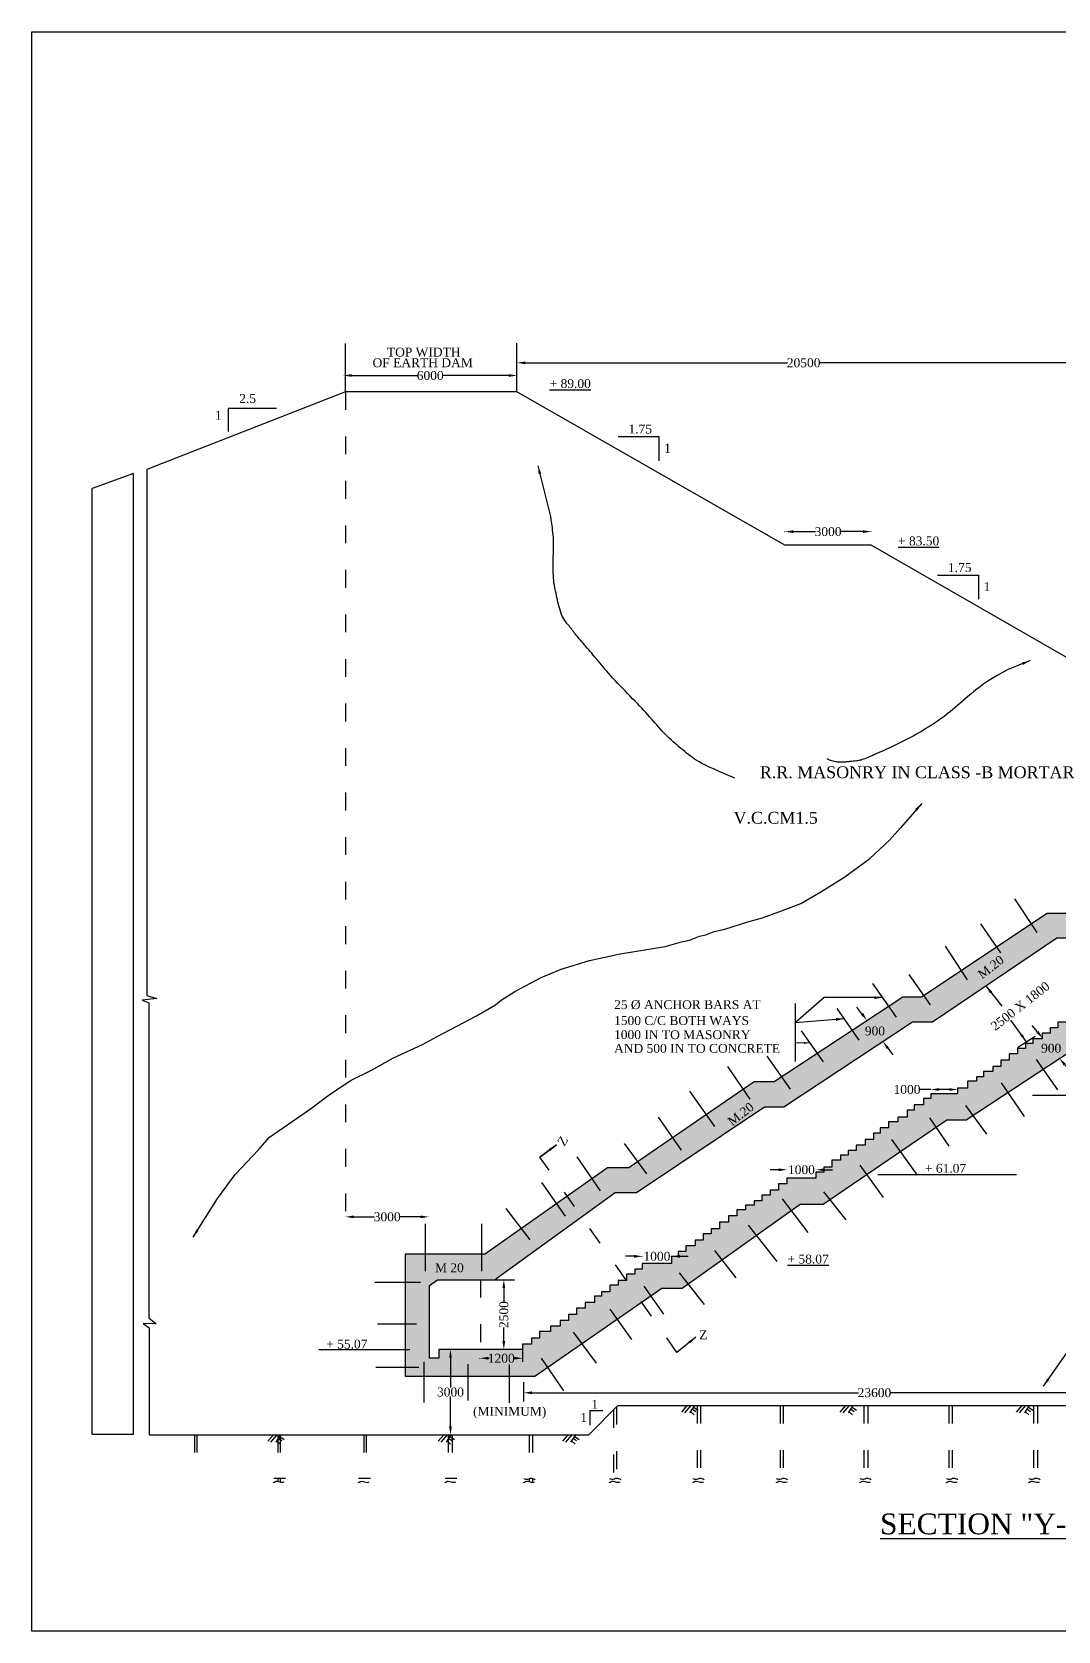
# Model space of a CAD drawing. Header units: millimetres. Extents: x 1354 to 96852, y -56 to 53805.
# Drawn here: x 1354 to 35895, y -56 to 53805 of the extents above; entities that cross this region are included whole.
import ezdxf

# ---------------------------------------------------------------- set-up
doc = ezdxf.new("R2010")
doc.units = ezdxf.units.MM
doc.header["$MEASUREMENT"] = 0
doc.linetypes.add('ACAD_ISO03W100', pattern=[30, 12, -18])
for name, color, linetype in [('DIM', 5, 'Continuous'), ('DO LINE', 3, 'Continuous'), ('DWG.LINE', 10, 'Continuous'), ('HATCH', 2, 'Continuous'), ('TEXT', 7, 'Continuous')]:
    doc.layers.add(name, color=color, linetype=linetype)
doc.layers.add('TITLE', color=7, linetype='Continuous', lineweight=30)
doc.styles.get("Standard").update_dxf_attribs({"font": 'times.ttf', "height": 300})
doc.dimstyles.get("Standard").update_dxf_attribs({"dimtxt": 300, "dimasz": 280, "dimexe": 0.18, "dimexo": 0.0625, "dimgap": 0.09, "dimtad": 0, "dimtih": 1, "dimtoh": 1, "dimdec": 0, "dimzin": 0, "dimdsep": 46, "dimtxsty": 'Standard', "dimcen": 300, "dimclrd": 5, "dimclre": 5, "dimclrt": 4, "dimadec": 0, "dimazin": 0, "dimtfac": 1, "dimtdec": 0, "dimtofl": 0, "dimtmove": 0, "dimatfit": 3, "dimfxl": 0, "dimtolj": 1, "dimtzin": 0, "dimarcsym": 0})

# ---------------------------------------------------------------- blocks, each defined once
blk = doc.blocks.new('*D2')
at = {"layer": 'Defpoints', "color": 0, "ltscale": 0.2}
for p in [(11838, 42213), (17682, 42240), (17682, 42234)]:
    blk.add_point(p, dxfattribs=at)
at = {"layer": 'DIM', "color": 5, "lineweight": -2, "ltscale": 0.2}
for p, q in [((11838, 42229), (11838, 42235)), ((12118, 42234), (14334, 42234)), ((17402, 42234), (15185, 42234)), ((17682, 42239), (17682, 42234))]:
    blk.add_line(p, q, dxfattribs=at)
at = {"layer": 'DIM', "color": 5, "ltscale": 0.2}
for points in [[(12118, 42281), (12118, 42188), (11838, 42234)], [(17402, 42281), (17402, 42188), (17682, 42234)]]:
    blk.add_solid(points, dxfattribs=at)
at = {"layer": 'DIM', "color": 4, "ltscale": 0.2, "insert": (14760, 42234), "char_height": 300, "attachment_point": 5}
blk.add_mtext('\\A1;6000', dxfattribs=at)
blk = doc.blocks.new('*D3')
at = {"layer": 'Defpoints', "color": 0, "ltscale": 0.2}
for p in [(17682, 42704), (36982, 42704), (36982, 42661)]:
    blk.add_point(p, dxfattribs=at)
at = {"layer": 'DIM', "color": 5, "lineweight": -2, "ltscale": 0.2}
for p, q in [((17682, 42666), (17682, 42661)), ((17962, 42661), (26791, 42661)), ((36702, 42661), (27873, 42661)), ((36982, 42666), (36982, 42661))]:
    blk.add_line(p, q, dxfattribs=at)
at = {"layer": 'DIM', "color": 5, "ltscale": 0.2}
for points in [[(17962, 42707), (17962, 42614), (17682, 42661)], [(36702, 42707), (36702, 42614), (36982, 42661)]]:
    blk.add_solid(points, dxfattribs=at)
at = {"layer": 'DIM', "color": 4, "ltscale": 0.2, "insert": (27332, 42661), "char_height": 300, "attachment_point": 5}
blk.add_mtext('\\A1;20500', dxfattribs=at)
blk = doc.blocks.new('*D4')
at = {"layer": 'Defpoints', "color": 0, "ltscale": 0.2}
for p in [(29605, 36974), (26703, 36516), (29605, 36516)]:
    blk.add_point(p, dxfattribs=at)
at = {"layer": 'DIM', "color": 5, "lineweight": -2, "ltscale": 0.2}
for p, q in [((26703, 36969), (26703, 36974)), ((26983, 36974), (27728, 36974)), ((29325, 36974), (28580, 36974)), ((29605, 36969), (29605, 36974))]:
    blk.add_line(p, q, dxfattribs=at)
at = {"layer": 'DIM', "color": 5, "ltscale": 0.2}
for points in [[(26983, 37021), (26983, 36927), (26703, 36974)], [(29325, 37021), (29325, 36927), (29605, 36974)]]:
    blk.add_solid(points, dxfattribs=at)
at = {"layer": 'DIM', "color": 4, "ltscale": 0.2, "insert": (28154, 36974), "char_height": 300, "attachment_point": 5}
blk.add_mtext('\\A1;3000', dxfattribs=at)
blk = doc.blocks.new('*D5')
at = {"layer": 'Defpoints', "color": 0, "ltscale": 0.2}
for p in [(15548, 9428), (15442, 6555), (15598, 6555)]:
    blk.add_point(p, dxfattribs=at)
at = {"layer": 'DIM', "color": 5, "lineweight": -2, "ltscale": 0.2}
for p, q in [((15447, 9428), (15442, 9428)), ((15442, 9148), (15442, 8144)), ((15442, 6835), (15442, 7839)), ((15447, 6555), (15442, 6555))]:
    blk.add_line(p, q, dxfattribs=at)
at = {"layer": 'DIM', "color": 5, "ltscale": 0.2}
for points in [[(15395, 9148), (15489, 9148), (15442, 9428)], [(15395, 6835), (15489, 6835), (15442, 6555)]]:
    blk.add_solid(points, dxfattribs=at)
at = {"layer": 'DIM', "color": 4, "ltscale": 0.2, "insert": (15442, 7992), "char_height": 300, "attachment_point": 5}
blk.add_mtext('\\A1;3000', dxfattribs=at)
blk = doc.blocks.new('*D6')
at = {"layer": 'Defpoints', "color": 0, "ltscale": 0.2}
for p in [(11908, 14022), (14717, 14040), (11908, 13894)]:
    blk.add_point(p, dxfattribs=at)
at = {"layer": 'DIM', "color": 5, "lineweight": -2, "ltscale": 0.2}
for p, q in [((11908, 13899), (11908, 13894)), ((12188, 13894), (12886, 13894)), ((14437, 13894), (13738, 13894)), ((14717, 13899), (14717, 13894))]:
    blk.add_line(p, q, dxfattribs=at)
at = {"layer": 'DIM', "color": 5, "ltscale": 0.2}
for points in [[(12188, 13941), (12188, 13847), (11908, 13894)], [(14437, 13941), (14437, 13847), (14717, 13894)]]:
    blk.add_solid(points, dxfattribs=at)
at = {"layer": 'DIM', "color": 4, "ltscale": 0.2, "insert": (13312, 13894), "char_height": 300, "attachment_point": 5}
blk.add_mtext('\\A1;3000', dxfattribs=at)
blk = doc.blocks.new('*D7')
at = {"layer": 'Defpoints', "color": 0, "ltscale": 0.2}
for p in [(17238, 11776), (17256, 11776), (17256, 9428)]:
    blk.add_point(p, dxfattribs=at)
at = {"layer": 'DIM', "color": 5, "lineweight": -2, "ltscale": 0.2}
for p, q in [((17243, 11776), (17238, 11776)), ((17238, 11496), (17238, 11032)), ((17238, 9708), (17238, 10171)), ((17243, 9428), (17238, 9428))]:
    blk.add_line(p, q, dxfattribs=at)
at = {"layer": 'DIM', "color": 5, "ltscale": 0.2}
for points in [[(17191, 11496), (17285, 11496), (17238, 11776)], [(17191, 9708), (17285, 9708), (17238, 9428)]]:
    blk.add_solid(points, dxfattribs=at)
at = {"layer": 'DIM', "color": 4, "ltscale": 0.2, "insert": (17238, 10602), "char_height": 300, "attachment_point": 5, "rotation": 90}
blk.add_mtext('\\A1;2500', dxfattribs=at)
blk = doc.blocks.new('*D8')
at = {"layer": 'Defpoints', "color": 0, "ltscale": 0.2}
for p in [(16433, 9115), (17872, 9131), (17872, 9131)]:
    blk.add_point(p, dxfattribs=at)
at = {"layer": 'DIM', "color": 5, "lineweight": -2, "ltscale": 0.2}
for p, q in [((16433, 9126), (16433, 9131)), ((16713, 9131), (16743, 9131)), ((17592, 9131), (17562, 9131)), ((17872, 9131), (17872, 9131))]:
    blk.add_line(p, q, dxfattribs=at)
at = {"layer": 'DIM', "color": 5, "ltscale": 0.2}
for points in [[(16713, 9178), (16713, 9085), (16433, 9131)], [(17592, 9178), (17592, 9085), (17872, 9131)]]:
    blk.add_solid(points, dxfattribs=at)
at = {"layer": 'DIM', "color": 4, "ltscale": 0.2, "insert": (17152, 9131), "char_height": 300, "attachment_point": 5}
blk.add_mtext('\\A1;1200', dxfattribs=at)
blk = doc.blocks.new('*D9')
at = {"layer": 'Defpoints', "color": 0, "ltscale": 0.2}
for p in [(17905, 8001), (41526, 8001), (41526, 7969)]:
    blk.add_point(p, dxfattribs=at)
at = {"layer": 'DIM', "color": 5, "lineweight": -2, "ltscale": 0.2}
for p, q in [((17905, 7974), (17905, 7969)), ((18185, 7969), (29174, 7969)), ((41246, 7969), (30257, 7969)), ((41526, 7974), (41526, 7969))]:
    blk.add_line(p, q, dxfattribs=at)
at = {"layer": 'DIM', "color": 5, "ltscale": 0.2}
for points in [[(18185, 8016), (18185, 7923), (17905, 7969)], [(41246, 8016), (41246, 7923), (41526, 7969)]]:
    blk.add_solid(points, dxfattribs=at)
at = {"layer": 'DIM', "color": 4, "ltscale": 0.2, "insert": (29715, 7969), "char_height": 300, "attachment_point": 5}
blk.add_mtext('\\A1;23600', dxfattribs=at)
blk = doc.blocks.new('*D10')
at = {"layer": 'Defpoints', "color": 0, "ltscale": 0.2}
for p in [(21899, 12565), (21899, 12324), (22886, 12324)]:
    blk.add_point(p, dxfattribs=at)
at = {"layer": 'DIM', "color": 5, "lineweight": -2, "ltscale": 0.2}
for p, q in [((21619, 12565), (21339, 12565)), ((21899, 12560), (21899, 12565)), ((22886, 12560), (22886, 12565)), ((23166, 12565), (23446, 12565))]:
    blk.add_line(p, q, dxfattribs=at)
at = {"layer": 'DIM', "color": 5, "ltscale": 0.2}
for points in [[(21619, 12611), (21619, 12518), (21899, 12565)], [(23166, 12611), (23166, 12518), (22886, 12565)]]:
    blk.add_solid(points, dxfattribs=at)
at = {"layer": 'DIM', "color": 4, "ltscale": 0.2, "insert": (22393, 12565), "char_height": 300, "attachment_point": 5}
blk.add_mtext('\\A1;1000', dxfattribs=at)
blk = doc.blocks.new('*D16')
at = {"layer": 'Defpoints', "color": 0, "ltscale": 0.2}
for p in [(31610, 18032), (32514, 18184), (32514, 18032)]:
    blk.add_point(p, dxfattribs=at)
at = {"layer": 'DIM', "color": 5, "lineweight": -2, "ltscale": 0.2}
for p, q in [((31610, 18184), (31222, 18184)), ((31610, 18179), (31610, 18184)), ((32234, 18184), (31890, 18184)), ((32514, 18179), (32514, 18184))]:
    blk.add_line(p, q, dxfattribs=at)
at = {"layer": 'DIM', "color": 5, "ltscale": 0.2}
for points in [[(31890, 18230), (31890, 18137), (31610, 18184)], [(32234, 18230), (32234, 18137), (32514, 18184)]]:
    blk.add_solid(points, dxfattribs=at)
at = {"layer": 'DIM', "color": 4, "ltscale": 0.2, "insert": (30812, 18184), "char_height": 300, "attachment_point": 5}
blk.add_mtext('\\A1;1000', dxfattribs=at)
blk = doc.blocks.new('*D17')
at = {"layer": 'Defpoints', "color": 0, "ltscale": 0.2}
for p in [(35364, 19891), (35383, 19907), (35925, 19219)]:
    blk.add_point(p, dxfattribs=at)
at = {"layer": 'DIM', "color": 5, "lineweight": -2, "ltscale": 0.2}
for p, q in [((35204, 20122), (35024, 20337)), ((35379, 19904), (35383, 19907)), ((35940, 19232), (35944, 19235)), ((36124, 19020), (36303, 18805))]:
    blk.add_line(p, q, dxfattribs=at)
at = {"layer": 'DIM', "color": 5, "ltscale": 0.2}
for points in [[(35239, 20152), (35168, 20092), (35383, 19907)], [(36160, 19050), (36088, 18990), (35944, 19235)]]:
    blk.add_solid(points, dxfattribs=at)
at = {"layer": 'DIM', "color": 4, "ltscale": 0.2, "insert": (35664, 19571), "char_height": 300, "attachment_point": 5}
blk.add_mtext('\\A1;900', dxfattribs=at)
blk = doc.blocks.new('*D18')
at = {"layer": 'Defpoints', "color": 0, "ltscale": 0.2}
for p in [(29464, 20509), (29475, 20517), (30009, 19807)]:
    blk.add_point(p, dxfattribs=at)
at = {"layer": 'DIM', "color": 5, "lineweight": -2, "ltscale": 0.2}
for p, q in [((29296, 20733), (29127, 20957)), ((29468, 20512), (29464, 20509)), ((30003, 19803), (29999, 19800)), ((30167, 19576), (30336, 19352))]:
    blk.add_line(p, q, dxfattribs=at)
at = {"layer": 'DIM', "color": 5, "ltscale": 0.2}
for points in [[(29333, 20761), (29259, 20705), (29464, 20509)], [(30205, 19604), (30130, 19548), (29999, 19800)]]:
    blk.add_solid(points, dxfattribs=at)
at = {"layer": 'DIM', "color": 4, "ltscale": 0.2, "insert": (29732, 20154), "char_height": 300, "attachment_point": 5}
blk.add_mtext('\\A1;900', dxfattribs=at)
blk = doc.blocks.new('*D19')
at = {"layer": 'Defpoints', "color": 0, "ltscale": 0.2}
for p in [(26770, 15202), (27747, 15480), (27747, 15202)]:
    blk.add_point(p, dxfattribs=at)
at = {"layer": 'DIM', "color": 5, "lineweight": -2, "ltscale": 0.2}
for p, q in [((26490, 15480), (26210, 15480)), ((26770, 15475), (26770, 15480)), ((27747, 15475), (27747, 15480)), ((28027, 15480), (28307, 15480))]:
    blk.add_line(p, q, dxfattribs=at)
at = {"layer": 'DIM', "color": 5, "ltscale": 0.2}
for points in [[(26490, 15527), (26490, 15433), (26770, 15480)], [(28027, 15527), (28027, 15433), (27747, 15480)]]:
    blk.add_solid(points, dxfattribs=at)
at = {"layer": 'DIM', "color": 4, "ltscale": 0.2, "insert": (27258, 15480), "char_height": 300, "attachment_point": 5}
blk.add_mtext('\\A1;1000', dxfattribs=at)

msp = doc.modelspace()

# ---------------------------------------------------------------- hatches: boundary and pattern name
at = {"layer": 'HATCH', "ltscale": 0.2}
h = msp.add_hatch(dxfattribs=at)
h.set_pattern_fill('AR-SAND', color=256, scale=200, style=0)
h.paths.add_polyline_path([(30994.8, 20460), (31672.8, 20460), (35858.8, 23287.8), (36353, 23287.8), (41309, 26704.6), (41309, 31425.7, -0.210167), (40913.8, 32324.5), (40501.7, 32324.5), (40501.7, 27222.8), (36162.1, 24126.7), (35527.9, 24126.7), (31302.6, 21309.2), (30676.1, 21309.2), (26343.3, 18452.9), (25660.7, 18452.9), (21449.4, 15552.2), (20723.6, 15552.2), (19368.1, 14599), (19861.6, 13895.5), (20989.9, 14710.7), (21700.1, 14710.7), (26014, 17596), (26669.6, 17596)])
h.paths.add_polyline_path([(32157.3, 17159.5), (32800.8, 17159.5), (37186.2, 20050), (37937.9, 20050), (41875.8, 22900.1), (43953.7, 22900.1), (43953.7, 23762.2), (43953.7, 32324.5), (43353, 32324.5, -0.1832809), (43046.2, 31515.7), (43046.2, 23774.1), (41309, 23774.1), (41309, 23582.8), (41072, 23582.8), (41072, 23410.4), (40808, 23410.4), (40808, 23158.6), (40534.1, 23158.6), (40534.1, 23016.7), (40202.4, 23016.7), (40202.4, 22826.4), (39964.2, 22826.4), (39964.2, 22611.8), (39662, 22611.8), (39662, 22429.5), (39387.7, 22429.5), (39387.7, 22214.5), (39103.9, 22214.5), (39103.9, 22026.2), (38802.2, 22026.2), (38802.2, 21817.1), (38561.7, 21817.1), (38561.7, 21618.9), (38252.1, 21618.9), (38252.1, 21443.8), (37987.7, 21443.8), (37987.7, 21281.2), (37721.8, 21281.2), (37721.8, 21098.3), (37445.3, 21098.3), (37445.3, 20894.1), (36462.3, 20894.1), (36462.3, 20681.9), (36180.1, 20681.9), (36180.1, 20457.1), (35892.3, 20457.1), (35892.3, 20264.8), (35634.3, 20264.8), (35634.3, 20083.3), (35363.7, 20083.3), (35363.7, 19891), (35042.2, 19891), (35042.2, 19730.4), (34803.2, 19730.4), (34803.2, 19561.2), (34529.3, 19561.2), (34529.3, 19380.8), (34253.4, 19380.8), (34253.4, 19172.7), (33967, 19172.7), (33967, 18957.3), (33699, 18957.3), (33699, 18792.8), (33391.4, 18792.8), (33391.4, 18614.4), (33151, 18614.4), (33151, 18462.7), (32851.3, 18462.7), (32851.3, 18226.8), (32513.9, 18226.8), (32513.9, 18032.5), (31609.7, 18032.5), (31609.7, 17878.9), (31371.6, 17878.9), (31371.6, 17668.7), (31057.7, 17668.7), (31057.7, 17485.7), (30817.5, 17485.7), (30817.5, 17255.7), (30505.9, 17255.7), (30505.9, 17096.2), (30189.8, 17096.2), (30189.8, 16892.1), (29904, 16892.1), (29904, 16716.4), (29683.1, 16716.4), (29683.1, 16498.3), (29401.3, 16498.3), (29401.3, 16306), (29105, 16306), (29105, 16134.7), (28833.1, 16134.7), (28833.1, 15970.1), (28571.2, 15970.1), (28571.2, 15801.6), (28285.4, 15801.6), (28285.4, 15572.7), (28014.8, 15572.7), (28014.8, 15400.3), (27746.9, 15400.3), (27746.9, 15202), (26769.6, 15202), (26769.6, 15002.8), (26483.8, 15002.8), (26483.8, 14792.7), (26209.9, 14792.7), (26209.9, 14624.2), (25926.1, 14624.2), (25926.1, 14439), (25663.6, 14439), (25663.6, 14290.3), (25369.9, 14290.3), (25369.9, 14135.7), (25085.3, 14135.7), (25085.3, 13930.1), (24805.4, 13930.1), (24805.4, 13720), (24499.8, 13720), (24499.8, 13495.4), (24219.6, 13495.4), (24219.6, 13324.9), (23943.7, 13324.9), (23943.7, 13107.7), (23675.2, 13107.7), (23675.2, 12913.5), (23365.6, 12913.5), (23365.6, 12723.2), (23102.8, 12723.2), (23102.8, 12554.1), (22886.4, 12554.1), (22886.4, 12324.1), (21899.5, 12324.1), (21899.5, 12137.2), (21643.3, 12137.2), (21643.3, 11964), (21365.4, 11964), (21365.4, 11751.2), (21878.5, 11019.7), (22555.4, 11488.8), (23240.6, 11488.8), (27215.5, 14316.9), (27994.6, 14316.9)])
h.paths.add_polyline_path([(60950.1, 32728.3), (63833.2, 32728.3), (63833.2, 32979.8), (59669.2, 32979.8), (57296.8, 31172.2), (56471.8, 31172.2), (56195.4, 30950.7), (56195.4, 29931.6), (56723.9, 30334.1), (57599, 30334.1)])
h.paths.add_polyline_path([(62396, 29473.1), (63833.2, 29473.1), (63833.2, 30414.6), (61834.3, 30414.6), (61834.3, 30244.3), (61555.9, 30244.3), (61555.9, 30022.6), (61245.1, 30022.6), (61245.1, 29829.6), (60979.3, 29829.6), (60979.3, 29609.5), (60711.7, 29609.5), (60711.7, 29424.6), (60417.8, 29424.6), (60417.8, 29251.3), (60123.9, 29251.3), (60123.9, 29015), (59870.2, 29015), (59870.2, 28823.1), (59604.2, 28823.1), (59604.2, 28649.4), (59316.4, 28649.4), (59316.4, 28455.8), (59031.4, 28455.8), (59031.4, 28249.7), (58743, 28249.7), (58743, 28090.3), (58469.4, 28090.3), (58469.4, 27850.3), (57533.4, 27850.3), (57533.4, 27630.9), (57251.3, 27630.9), (57251.3, 27394.6), (56932.1, 27394.6), (56932.1, 27188.9), (56658.1, 27188.9), (56658.1, 27001), (56375.9, 27001), (56375.9, 26835.9), (56195.4, 26835.9), (56195.4, 25699), (56337.1, 25699), (58065, 26893.6), (58749.9, 26893.6)])
h.paths.add_polyline_path([(13917.6, 12641.2), (13917.6, 8525.4), (18279.3, 8525.4), (21878.5, 11019.7), (21365, 11751.9), (21089.5, 11751.9), (21089.5, 11589.3), (20805.7, 11589.3), (20805.7, 11372.1), (20531.6, 11372.1), (20531.6, 11223.4), (20295.4, 11223.4), (20295.4, 11005.4), (19971.9, 11005.4), (19971.9, 10814.1), (19683.1, 10814.1), (19683.1, 10604), (19415.2, 10604), (19415.2, 10407.7), (19138.4, 10407.7), (19138.4, 10212), (18809, 10212), (18809, 10029.6), (18443.8, 10029.6), (18443.8, 9811.5), (18166, 9811.5), (18166, 9601.4), (17871.6, 9601.4), (17871.6, 9427.6), (15051.4, 9427.6), (15051.4, 9137), (14734, 9137), (14734, 11581.3), (15000.5, 11775.9), (16928, 11775.9), (19861.6, 13895.5), (19368.1, 14599), (16583.8, 12641.2)])
h.paths.add_polyline_path([(36771.3, 24568), (37552.4, 24568), (37552.4, 24112), (36771.3, 24112)], flags=25)
h.paths.add_polyline_path([(29341, 20382.5), (30122.2, 20382.5), (30122.2, 19926.5), (29341, 19926.5)], flags=24)
h.paths.add_polyline_path([(24916.4, 16828.8), (25783.1, 17506.7), (25500.8, 17867.5), (24634.2, 17189.6)], flags=25)
h.paths.add_polyline_path([(33335.7, 21781.1), (34202.3, 22459), (33920.1, 22819.8), (33053.4, 22141.9)], flags=24)
h.paths.add_polyline_path([(35273.1, 19799), (36054.2, 19799), (36054.2, 19343), (35273.1, 19343)], flags=24)
h.paths.add_polyline_path([(39012.1, 21905.2), (39793.2, 21905.2), (39793.2, 21449.1), (39012.1, 21449.1)], flags=24)
h.paths.add_polyline_path([(40680.8, 22224.9), (41547.5, 22902.8), (41265.2, 23263.6), (40398.6, 22585.7)], flags=24)
h.paths.add_polyline_path([(57835.4, 31552.8), (58616.5, 31552.9), (58616.6, 31096.9), (57835.4, 31096.8)], flags=24)
h.paths.add_polyline_path([(58791.8, 31409.1), (59658.4, 32087), (59376.2, 32447.9), (58509.5, 31770)], flags=24)
h.paths.add_polyline_path([(59810.2, 28718.9), (60591.3, 28718.9), (60591.3, 28262.9), (59810.2, 28262.9)], flags=24)
h.paths.add_polyline_path([(59085.8, 27506), (59952.4, 28184), (59670.2, 28544.8), (58803.5, 27866.9)], flags=24)
h.paths.add_polyline_path([(16668.2, 9358.8), (17636.4, 9358.8), (17636.4, 8903.6), (16668.2, 8903.6)], flags=24)
h.paths.add_polyline_path([(14845.4, 11948.1), (15945.3, 11948.1), (15945.3, 12404.9), (14845.4, 12404.9)], flags=24)

# ---------------------------------------------------------------- linework, layer by layer
at = {"layer": 'DIM', "ltscale": 0.2}
msp.add_line((23703.6, 9845.1), (23066.1, 9326.4), dxfattribs=at)
for points in [[(25020.4, 28671.8), (24729, 28792.5), (24488.5, 28894.4), (24292, 28980.3), (24132.8, 29053), (24004.1, 29115.2), (23899.1, 29169.9), (23811.1, 29219.7), (23733.4, 29267.4), (23660.1, 29315.4), (23589.7, 29364.2), (23521.8, 29413.8), (23455.6, 29464.2), (23390.8, 29515.4), (23326.7, 29567.4), (23262.9, 29620.4), (23198.8, 29674.2), (23133.9, 29728.9), (23068.6, 29784.6), (23003, 29841.2), (22937.4, 29898.8), (22872.2, 29957.5), (22807.6, 30017.2), (22744, 30078), (22681.5, 30139.9), (22620.5, 30202.9), (22560.7, 30267), (22501.6, 30332), (22443, 30398), (22384.6, 30464.7), (22325.8, 30532.2), (22266.5, 30600.4), (22206.2, 30669.1), (22144.7, 30738.4), (22081.5, 30808.5), (22016.6, 30879.7), (21949.5, 30952.3), (21880.1, 31026.6), (21808.1, 31103), (21733.1, 31181.6), (21655.1, 31262.9), (21573.8, 31347), (21490.1, 31433.3), (21404.8, 31521.1), (21318.8, 31609.7), (21233.1, 31698.4), (21148.7, 31786.5), (21066.3, 31873.2), (20987, 31957.8), (20911.5, 32039.8), (20839.6, 32119.2), (20770.9, 32196.2), (20705.3, 32271.1), (20642.2, 32344.1), (20581.3, 32415.3), (20522.4, 32484.9), (20465.1, 32553.3), (20409, 32620.5), (20354.1, 32686.5), (20300.3, 32751.2), (20247.6, 32814.6), (20195.9, 32876.7), (20145.1, 32937.2), (20095.2, 32996.3), (20046.2, 33053.7), (19998, 33109.5), (19950.8, 33163.6), (19904.9, 33215.9), (19860.5, 33266.5), (19818, 33315.3), (19777.4, 33362.3), (19739.2, 33407.4), (19703.4, 33450.7), (19670.4, 33492.2), (19639.5, 33532.1), (19610.1, 33570.9), (19581.8, 33609), (19553.7, 33646.6), (19525.4, 33684.2), (19496.2, 33722.2), (19465.4, 33761), (19432.8, 33800.8), (19398.6, 33842.3), (19363.6, 33886), (19328.3, 33932.4), (19293.2, 33982), (19259.2, 34035.3), (19226.6, 34092.9), (19196.2, 34155.4), (19168.5, 34222.8), (19143.2, 34294.6), (19120.1, 34369.6), (19098.9, 34446.8), (19079.3, 34525.2), (19061, 34603.7), (19043.8, 34681.3), (19027.4, 34757), (19011.5, 34829.9), (18996.2, 34900.1), (18981.7, 34967.7), (18968.1, 35033.1), (18955.6, 35096.6), (18944.3, 35158.3), (18934.4, 35218.5), (18926, 35277.4), (18919.2, 35335.3), (18913.9, 35392.5), (18909.9, 35449.1), (18906.9, 35505.3), (18904.9, 35561.5), (18903.6, 35617.7), (18902.7, 35674.3), (18902.2, 35731.5), (18901.8, 35789.3), (18901.6, 35848), (18901.5, 35907.5), (18901.7, 35967.8), (18902.2, 36029), (18903, 36091), (18904.2, 36153.9), (18905.8, 36217.6), (18907.7, 36282.3), (18909.8, 36348.1), (18911.6, 36415.4), (18912.9, 36484.4), (18913.3, 36555.4), (18912.4, 36628.7), (18910, 36704.4), (18905.7, 36783), (18899.3, 36864.3), (18891.1, 36946.9), (18881.7, 37028.9), (18871.6, 37108.5), (18861.3, 37183.9), (18851.2, 37253.2), (18842, 37314.6), (18834, 37366.3), (18827.7, 37406.9), (18822.9, 37437.5), (18819.5, 37459.4), (18817.2, 37474.1), (18815.9, 37483), (18815.2, 37487.6), (18814.9, 37489.3), (18814.9, 37489.5)], [(34218.6, 32333.3), (34022.1, 32227.4), (33844.3, 32126.2), (33683.2, 32029.4), (33536.9, 31936.2), (33403.4, 31846.1), (33280.6, 31758.6), (33166.6, 31673), (33059.5, 31588.8), (32957.4, 31505.6), (32859.8, 31423.5), (32766.4, 31343.1), (32676.9, 31264.7), (32590.9, 31188.7), (32508.1, 31115.6), (32428.2, 31045.7), (32351, 30979.5), (32275.9, 30917.1), (32202.5, 30858.3), (32130.3, 30802.4), (32058.6, 30748.7), (31986.9, 30696.8), (31914.6, 30645.9), (31841.2, 30595.6), (31766, 30545.2), (31688.8, 30494.2), (31609.4, 30442.8), (31528.3, 30391.2), (31445.6, 30339.5), (31361.5, 30287.9), (31276.3, 30236.7), (31190.3, 30186.1), (31103.6, 30136.2), (31016.5, 30087.3), (30929, 30039.3), (30841.1, 29992.1), (30752.7, 29945.9), (30663.9, 29900.5), (30574.6, 29855.8), (30484.9, 29811.9), (30394.6, 29768.7), (30304, 29726.3), (30213.7, 29684.7), (30124.5, 29644.2), (30037.2, 29605), (29952.5, 29567.3), (29871.4, 29531.3), (29794.5, 29497.3), (29722.8, 29465.5), (29656.7, 29436), (29595.9, 29408.8), (29539.7, 29383.9), (29487.6, 29361.4), (29438.9, 29341.2), (29393, 29323.2), (29349.4, 29307.4), (29307.3, 29293.9), (29266.3, 29282.6), (29226.2, 29273.2), (29186.7, 29265.4), (29147.8, 29258.9), (29109.3, 29253.5), (29071.1, 29248.8), (29032.9, 29244.6), (28994.8, 29240.6), (28956.5, 29236.6), (28918.3, 29232.5), (28880.2, 29228.5), (28842.5, 29224.6), (28805.3, 29220.9), (28768.8, 29217.5), (28733.2, 29214.6), (28698.7, 29212.1), (28665.3, 29210.1), (28632.7, 29208.8), (28600.7, 29208.3), (28568.9, 29208.5), (28536.9, 29209.7), (28504.4, 29211.9), (28471.1, 29215.1), (28436.5, 29219.5), (28400.4, 29225.2), (28363, 29232.4), (28324.4, 29241.5), (28284.9, 29252.6), (28244.5, 29266.2), (28203.6, 29282.4), (28162.2, 29301.6), (28120.7, 29323.9)], [(7602.5, 14517.9), (7602.5, 14517.9), (8199, 15315.7), (8968.8, 16142.2), (9344.1, 16574.7), (10732.6, 17527.9), (11363.8, 18006.6), (12075.6, 18485.4), (12788.2, 18829.6), (13528.5, 19251.4), (14496.7, 19701.8), (14990.2, 19967.2), (16315.3, 20660.7), (16954.4, 21030.2), (17143.6, 21198.2), (17610.3, 21479.6), (18499.4, 21956), (19172.1, 22237.3), (20122.3, 22531.3), (21150, 22755.2), (22667.7, 23002.9), (23224.2, 23155.2), (23493.3, 23209.8), (23821.2, 23352.6), (24039.9, 23390.4), (24317.3, 23507.9), (24678.9, 23583.5), (25448.3, 23831.3), (25949.8, 23967.7), (26496.4, 24169.3), (27236.4, 24450.7), (27910.5, 24842.3), (28721.9, 25346.2), (29564.2, 25961.6), (30220.1, 26578.9), (30594.9, 27001.3)], [(27042, 21082), (27042, 19130.2)], [(19260.3, 8031.9), (18511.6, 9131.2)]]:
    msp.add_lwpolyline(points, dxfattribs=at)
at = {"layer": 'DO LINE', "linetype": 'ACAD_ISO03W100', "ltscale": 50}
msp.add_line((23066.1, 9326.4), (18448.5, 15910.3), dxfattribs=at)
for points in [[(11907.6, 41682.9), (11907.6, 13446.8)], [(16451.2, 11775.9), (16451.2, 9427.6)], [(20925.1, 7386.8), (20925.1, 5051.7)], [(21036.4, 7498.6), (21036.4, 5083.4)], [(23750.7, 7539.2), (23750.7, 5057.3)], [(23862.1, 7539.2), (23862.1, 5083.9)], [(26542.6, 7539.2), (26542.6, 5052.6)], [(26642.6, 7539.2), (26642.6, 5082.4)], [(29360.2, 7539.2), (29360.2, 5053.2)], [(29491, 7539.2), (29491, 5083.5)], [(32220.9, 7539.2), (32220.9, 5046.2)], [(32336.3, 7539.2), (32336.3, 5073.5)], [(35070.9, 7539.2), (35070.9, 5061.2)], [(35201.6, 7539.2), (35201.6, 5078.9)], [(6824.9, 6555.4), (6824.9, 5155.7)], [(6903, 6555.4), (6903, 5134.3)], [(9635.3, 6555.4), (9635.3, 4986.6)], [(9713.4, 6555.4), (9713.4, 4962.1)], [(12520.9, 6555.4), (12520.9, 5094.8)], [(12599, 6555.4), (12599, 5094.8)], [(15359.3, 6555.4), (15359.3, 5097.3)], [(15501.7, 6555.4), (15501.7, 5097.3)], [(18096.1, 6555.4), (18096.1, 4977.4)], [(18198.9, 6555.4), (18198.9, 4952.1)]]:
    msp.add_lwpolyline(points, dxfattribs=at)
at = {"layer": 'DWG.LINE', "ltscale": 0.2}
for p, q in [((11907.6, 41682.9), (5215.1, 39066.9)), ((17681.8, 41682.9), (11907.6, 41682.9)), ((26703.1, 36516.1), (17681.8, 41682.9)), ((29605.2, 36516.1), (26703.1, 36516.1)), ((36906.6, 32324.5), (29605.2, 36516.1)), ((18448.5, 15910.3), (19006.7, 16315.7)), ((20097.4, 6555.4), (21076.7, 7539.2)), ((21076.7, 7539.2), (60898, 7539.2)), ((5302.5, 6555.4), (20097.4, 6555.4))]:
    msp.add_line(p, q, dxfattribs=at)
for points in [[(11907.6, 41682.9), (11907.6, 43307.7)], [(17681.8, 41682.9), (17681.8, 43320.3)], [(9581.8, 41122.9), (7962.8, 41122.9), (7962.8, 40350.6)], [(21087.7, 40176.2), (22460.9, 40176.2), (22460.9, 39362.8)], [(4767.7, 38933.6), (3381, 38426.1)], [(4767.7, 6579.5), (4767.7, 38933.6)], [(5215.1, 39066.9), (5215.1, 21352.1), (5555.1, 21247.7), (5059.3, 21189.5), (5292.7, 21102.1), (5292.7, 10496.3), (5535.8, 10292.3), (5098.4, 10302), (5302.5, 10156.4), (5302.5, 6555.4)], [(3381, 6579.5), (3381, 38426.1)], [(31843.1, 35509.1), (33216.2, 35509.1), (33216.2, 34695.6)], [(16928, 11775.9), (20989.9, 14710.7), (21700.1, 14710.7), (26014, 17596), (26669.6, 17596), (30994.8, 20460), (31672.8, 20460), (35858.8, 23287.8), (36353, 23287.8), (41309, 26704.6), (41309, 32324.5)], [(16583.8, 12641.2), (20723.6, 15552.2), (21449.4, 15552.2), (25660.7, 18452.9), (26343.3, 18452.9), (30676.1, 21309.2), (31302.6, 21309.2), (35527.9, 24126.7), (36162.1, 24126.7), (40501.7, 27222.8), (40501.7, 27222.8)], [(35190.6, 23467.7), (34446.7, 24601.7)], [(18279.3, 8525.4), (22555.4, 11488.8), (23240.6, 11488.8), (27215.5, 14316.9), (27994.6, 14316.9), (32157.3, 17159.5), (32800.8, 17159.5), (37186.2, 20050), (37937.9, 20050), (41875.8, 22900.1), (43953.7, 22900.1), (43953.7, 23762.2), (43589.9, 23762.2)], [(33969.7, 22782.5), (33297.7, 23766.6)], [(32846.7, 21875.3), (32109.4, 23009.3)], [(30457, 20614.9), (29661, 21755.4)], [(31600, 21038.6), (30888.8, 22061.8)], [(29203, 19851.1), (28465.7, 20906.9)], [(36180.1, 20457.1), (35892.3, 20457.1), (35892.3, 20264.8), (35634.3, 20264.8), (35634.3, 20083.3), (35363.7, 20083.3), (35363.7, 19891), (35042.2, 19891), (35042.2, 19730.4), (34803.2, 19730.4), (34803.2, 19561.2), (34529.3, 19561.2), (34529.3, 19380.8), (34253.4, 19380.8), (34253.4, 19172.7), (33967, 19172.7), (33967, 18957.3), (33699, 18957.3), (33699, 18792.8), (33391.4, 18792.8), (33391.4, 18614.4), (33151, 18614.4), (33151, 18462.7), (32851.3, 18462.7), (32851.3, 18226.8), (32513.9, 18226.8), (32513.9, 18032.5), (31609.7, 18032.5), (31609.7, 17878.9), (31371.6, 17878.9), (31371.6, 17668.7), (31057.7, 17668.7), (31057.7, 17485.7), (30817.5, 17485.7), (30817.5, 17255.7), (30505.9, 17255.7), (30505.9, 17096.2), (30189.8, 17096.2), (30189.8, 16892.1), (29904, 16892.1), (29904, 16716.4), (29683.1, 16716.4), (29683.1, 16498.3), (29401.3, 16498.3), (29401.3, 16306), (29105, 16306), (29105, 16134.7), (28833.1, 16134.7), (28833.1, 15970.1), (28571.2, 15970.1), (28571.2, 15801.6), (28285.4, 15801.6), (28285.4, 15572.7), (28014.8, 15572.7), (28014.8, 15400.3), (27746.9, 15400.3), (27746.9, 15202), (26769.6, 15202), (26769.6, 15002.8), (26483.8, 15002.8), (26483.8, 14792.7), (26209.9, 14792.7), (26209.9, 14624.2), (25926.1, 14624.2), (25926.1, 14439), (25663.6, 14439), (25663.6, 14290.3), (25369.9, 14290.3), (25369.9, 14135.7), (25085.3, 14135.7), (25085.3, 13930.1), (24805.4, 13930.1), (24805.4, 13720), (24499.8, 13720), (24499.8, 13495.4), (24219.6, 13495.4), (24219.6, 13324.9), (23943.7, 13324.9), (23943.7, 13107.7), (23675.2, 13107.7), (23675.2, 12913.5), (23365.6, 12913.5), (23365.6, 12723.2), (23102.8, 12723.2), (23102.8, 12554.1), (22886.4, 12554.1), (22886.4, 12324.1), (21899.5, 12324.1), (21899.5, 12137.2), (21643.3, 12137.2), (21643.3, 11964), (21365.4, 11964), (21365.4, 11751.9), (21089.5, 11751.9), (21089.5, 11589.3), (20805.7, 11589.3), (20805.7, 11372.1), (20531.6, 11372.1), (20531.6, 11223.4), (20295.4, 11223.4), (20295.4, 11005.4), (19971.9, 11005.4), (19971.9, 10814.1), (19683.1, 10814.1), (19683.1, 10604), (19415.2, 10604), (19415.2, 10407.7), (19138.4, 10407.7), (19138.4, 10212), (18809, 10212), (18809, 10029.6), (18443.8, 10029.6), (18443.8, 9811.5), (18166, 9811.5), (18166, 9601.4), (17871.6, 9601.4), (17871.6, 9427.6), (15051.4, 9427.6)], [(28001.8, 19120.2), (27258, 20156.4)], [(34534.7, 19602.2), (35127.7, 19984.6)], [(25527.8, 17853.3), (24784, 18954.7)], [(26885.7, 18199.9), (26109.3, 19301.3)], [(35894.6, 18170.9), (35166.8, 19198.7)], [(34763.9, 17278.2), (33992.1, 18412.5)], [(24339.7, 16939.6), (23504.5, 18132.2)], [(23223.5, 16142.8), (22447, 17250.7)], [(33496.4, 16682.8), (32787.4, 17641.6)], [(32233.7, 16275), (31574.9, 17227.6)], [(22048.5, 15340.2), (21298.1, 16363.3)], [(31165.9, 15296), (30306.3, 16499.3)], [(20493.6, 14765.4), (19704.1, 15918.9)], [(30023.6, 14548.7), (29239.3, 15632.9)], [(19318.4, 13915.4), (18515.9, 15049.4)], [(28768.6, 13789.2), (28015.7, 14735.5)], [(18123.5, 13125.2), (17321, 14181)], [(27480.9, 13368.4), (26615, 14496.5)], [(14603.4, 12068.1), (14603.4, 13654.1)], [(16493.4, 12068.1), (16493.4, 13654.1)], [(26445, 12389.1), (25478.7, 13617.4)], [(16583.8, 12641.2), (13917.6, 12641.2), (13917.6, 8525.4), (18279.3, 8525.4)], [(25056.6, 11842.6), (24341.3, 12763.9)], [(23988.9, 10944.2), (23148.1, 12009.6)], [(14437.5, 11685.9), (12892.4, 11685.9)], [(14734, 11581.3), (15000.5, 11775.9)], [(15051.4, 9427.6), (15051.4, 9137), (14734, 9137), (14734, 11581.3)], [(15000.5, 11775.9), (17592.3, 11775.9)], [(22627.3, 10612), (21962.2, 11564.6)], [(21547.3, 9764.3), (20813.2, 10785.9)], [(14301.2, 10284), (12989.8, 10284)], [(20360.8, 8966.2), (19589, 10012.8)], [(14073.8, 9412.9), (11007.6, 9412.9)], [(17871.6, 9427.6), (17871.6, 9008.9)], [(14378.5, 8822.7), (12930.8, 8822.7)], [(14547.3, 9010.8), (14547.3, 7639.5)], [(16021.4, 8930), (16021.4, 7710.9)], [(17419.3, 8917), (17419.3, 7633.1)], [(17905.1, 8328.3), (17905.1, 7673)], [(20574.9, 7355.7), (20139.1, 7355.7), (20139.1, 6881.2)], [(3381, 6579.5), (4767.7, 6579.5)], [(9490.5, 5097.3), (9887.7, 5097.3)], [(12348.5, 5094.8), (12745.7, 5094.8)], [(15262.3, 5097.3), (15659.5, 5097.3)]]:
    msp.add_lwpolyline(points, dxfattribs=at)
for points in [[(9478, 4946.1), (9608.6, 4990.1), (9775.5, 4952.3), (9846.7, 4972.6)], [(12336, 4943.6), (12466.6, 4987.6), (12633.5, 4949.8), (12704.7, 4970.1)], [(15249.8, 4946.1), (15380.4, 4990.1), (15547.2, 4952.3), (15618.5, 4972.6)], [(17906.1, 4946.1), (18036.7, 4990.1), (18203.6, 4952.3), (18274.8, 4972.6)], [(18292, 5039.9), (18161.4, 5084), (17994.5, 5046.1), (17923.3, 5066.5)], [(20789.5, 4946.1), (20920.1, 4990.1), (21086.9, 4952.3), (21158.2, 4972.6)], [(21175.4, 5039.9), (21044.7, 5084), (20877.9, 5046.1), (20806.7, 5066.5)], [(23596.1, 4946.1), (23726.7, 4990.1), (23893.6, 4952.3), (23964.8, 4972.6)], [(23982, 5039.9), (23851.4, 5084), (23684.6, 5046.1), (23613.3, 5066.5)], [(26404, 4946.1), (26534.6, 4990.1), (26701.4, 4952.3), (26772.6, 4972.6)], [(26789.8, 5039.9), (26659.2, 5084), (26492.4, 5046.1), (26421.1, 5066.5)], [(29219.2, 4946.1), (29349.8, 4990.1), (29516.7, 4952.3), (29587.9, 4972.6)], [(29605.1, 5039.9), (29474.5, 5084), (29307.7, 5046.1), (29236.4, 5066.5)], [(32133.6, 4946.1), (32264.3, 4990.1), (32431.1, 4952.3), (32502.3, 4972.6)], [(32519.5, 5039.9), (32388.9, 5084), (32222.1, 5046.1), (32150.8, 5066.5)], [(34904.5, 4946.1), (35035.1, 4990.1), (35201.9, 4952.3), (35273.2, 4972.6)], [(35290.3, 5039.9), (35159.7, 5084), (34992.9, 5046.1), (34921.7, 5066.5)]]:
    msp.add_spline(points, degree=3, dxfattribs=at)
at = {"layer": 'HATCH', "ltscale": 0.2}
for points in [[(23228.4, 7317.7), (23416, 7539.2)], [(23328.7, 7290.3), (23543.8, 7539.2)], [(23505, 7293.5), (23666.7, 7539.2)], [(23528.6, 7329.4), (23645.7, 7224)], [(23585.8, 7416.3), (23697.4, 7342)], [(23629.4, 7482.6), (23781.5, 7380.7)], [(28561.9, 7317.7), (28749.5, 7539.2)], [(28662.2, 7290.3), (28877.3, 7539.2)], [(28838.5, 7293.5), (29000.2, 7539.2)], [(28862.1, 7329.4), (28979.2, 7224)], [(28919.3, 7416.3), (29030.9, 7342)], [(28962.9, 7482.6), (29115, 7380.7)], [(34496.4, 7317.7), (34684, 7539.2)], [(34596.7, 7290.3), (34811.8, 7539.2)], [(34773, 7293.5), (34934.7, 7539.2)], [(34796.6, 7329.4), (34913.7, 7224)], [(34853.9, 7416.3), (34965.5, 7342)], [(34897.5, 7482.6), (35049.6, 7380.7)], [(9292, 6334), (9479.6, 6555.4)], [(9392.2, 6306.5), (9607.3, 6555.4)], [(9568.5, 6309.8), (9730.3, 6555.4)], [(9693, 6498.8), (9845.1, 6397)], [(15027.7, 6334), (15215.3, 6555.4)], [(15128, 6306.5), (15343.1, 6555.4)], [(15304.3, 6309.8), (15466, 6555.4)], [(15428.8, 6498.8), (15580.9, 6397)], [(19221.4, 6334), (19409, 6555.4)], [(19321.7, 6306.5), (19536.8, 6555.4)], [(19498, 6309.8), (19659.7, 6555.4)], [(19622.4, 6498.8), (19774.5, 6397)], [(9592.2, 6345.7), (9709.2, 6240.3)], [(9649.4, 6432.6), (9761, 6358.2)], [(15327.9, 6345.7), (15445, 6240.3)], [(15385.2, 6432.6), (15496.8, 6358.2)], [(19521.6, 6345.7), (19638.7, 6240.3)], [(19578.8, 6432.6), (19690.4, 6358.2)]]:
    msp.add_lwpolyline(points, dxfattribs=at)
at = {"layer": 'TITLE', "ltscale": 0.2}
msp.add_lwpolyline([(1354, 53804.8), (96546.2, 53804.8), (96546.2, -56.3), (1354, -56.3)], close=True, dxfattribs=at)

# ---------------------------------------------------------------- texts
at = {"layer": 'TEXT', "ltscale": 0.2}
for s, height, p in [('TOP WIDTH', 300, (13302.2, 42871.9)), ('OF EARTH DAM', 300, (12818.7, 42513.8)), ('%%U+ 89.00', 300, (18780.3, 41811.4)), ('2.5', 300, (8331.1, 41311.1)), ('1', 300, (7513.1, 40745.2)), ('1.75', 300, (21435.2, 40281.3)), ('1', 300, (22632.7, 39637.5)), ('%%U+ 83.50', 300, (30509.1, 36511.9)), ('1.75', 300, (32190.5, 35614.1)), ('1', 300, (33388, 34970.4)), ('R.R. MASONRY IN CLASS -B MORTAR', 400, (25857.8, 28670.3)), ('V.C.CM1.5', 400, (24972.1, 27135.9)), ('25 %%C ANCHOR BARS AT', 300, (20949.4, 20892.9)), ('1500 C/C BOTH WAYS', 300, (20949.4, 20356)), ('1000 IN TO MASONRY', 300, (20949.4, 19882.3)), ('AND 500 IN TO CONCRETE', 300, (20949.4, 19419.1)), ('%%U            + 64.07         ', 300, (35037.3, 18057.8)), ('%%U              + 61.07               ', 300, (29828.5, 15378)), ('%%U+ 58.07', 300, (26787.9, 12322)), ('M 20', 300, (14921.6, 12029.4)), ('+ 55.07', 300, (11258.6, 9458.8)), ('Z', 300, (23815.5, 9771.8)), ('1', 300, (20185.1, 7429.8)), ('(MINIMUM)', 300, (16202.9, 7194)), ('1', 300, (19815.1, 6985.4))]:
    msp.add_text(s, height=height, dxfattribs=at).set_placement(p)
for s, rotation, p in [('M.20', 38.03317, (33345, 21893)), ('2500 X 1800', 38.03317, (33783.3, 20149)), ('M.20', 38.03317, (24925.8, 16940.7)), ('Z', 56.94546, (19270, 16255.4))]:
    msp.add_text(s, height=300, rotation=rotation, dxfattribs=at).set_placement(p)
at = {"layer": 'TITLE', "ltscale": 0.2}
msp.add_text('%%USECTION "Y-Y"', height=700, dxfattribs=at).set_placement((29902.9, 3202.1))

# ---------------------------------------------------------------- dimensions: what is measured, and where the dimension line sits
at = {"layer": 'DIM', "ltscale": 0.2}
for p1, p2, distance, text, picture, middle in [((17681.8, 42703.7), (36981.9, 42703.7), -43, '20500', '*D3', (27331.9, 42660.7)), ((30009.2, 19807.3), (29474.5, 20517.1), 12.8, '900', '*D18', (29731.6, 20154.5)), ((35924.9, 19218.7), (35363.7, 19891), -25.2, '900', '*D17', (35663.7, 19571))]:
    dim = msp.add_aligned_dim(p1=p1, p2=p2, distance=distance, text=text, dimstyle='Standard', dxfattribs=at)
    dim.commit()
    dim.dimension.update_dxf_attribs({"geometry": picture, "text_midpoint": middle})
for base, p1, p2, text, picture, middle in [((17681.8, 42234.5), (11837.8, 42212.8), (17681.8, 42239.9), '6000', '*D2', (14759.8, 42234.5)), ((29605.2, 36974), (26703.1, 36516.1), (29605.2, 36516.1), '3000', '*D4', (28154.2, 36974)), ((27746.9, 15479.9), (26769.6, 15202), (27746.9, 15202), '1000', '*D19', (27258.2, 15479.9)), ((11907.6, 13894.1), (14716.7, 14040.4), (11907.6, 14022.1), '3000', '*D6', (13312.2, 13894.1)), ((21899.5, 12564.8), (22886.4, 12324.1), (21899.5, 12324.1), '1000', '*D10', (22393, 12564.8)), ((17871.6, 9131.2), (16433, 9115.4), (17871.6, 9131.2), '1200', '*D8', (17152.3, 9131.2)), ((41525.7, 7969.3), (17905.1, 8000.6), (41525.7, 8000.6), '23600', '*D9', (29715.4, 7969.3))]:
    dim = msp.add_linear_dim(base=base, p1=p1, p2=p2, text=text, dimstyle='Standard', dxfattribs=at)
    dim.commit()
    dim.dimension.update_dxf_attribs({"geometry": picture, "text_midpoint": middle})
dim = msp.add_linear_dim(base=(32513.9, 18183.6), p1=(31609.7, 18032.5), p2=(32513.9, 18032.5), text='1000', dimstyle='Standard', dxfattribs=at)
dim.commit()
dim.dimension.update_dxf_attribs({"geometry": '*D16', "text_midpoint": (30812.3, 18183.6), "dimtype": 160})
dim = msp.add_aligned_dim(p1=(17256.2, 9427.6), p2=(17256.2, 11775.9), distance=18.2, text='2500', dimstyle='Standard', dxfattribs=at)
dim.commit()
dim.dimension.update_dxf_attribs({"geometry": '*D7', "text_midpoint": (17238, 10601.8), "text_rotation": 90})
dim = msp.add_linear_dim(base=(15441.9, 6555.4), p1=(15548.4, 9427.6), p2=(15597.5, 6555.4), angle=90, text='3000', dimstyle='Standard', dxfattribs=at)
dim.commit()
dim.dimension.update_dxf_attribs({"geometry": '*D5', "text_midpoint": (15441.9, 7991.5)})

# ---------------------------------------------------------------- leaders
for points, override in [([(18386.4, 39194), (18814.9, 37489.5)], {"dimgap": 0.09, "dimtad": 0}), ([(34956.1, 32630.8), (34218.6, 32333.3)], {"dimgap": 0.09, "dimtad": 0}), ([(31305.4, 27816), (30594.9, 27001.3)], {"dimgap": 0.09, "dimtad": 0}), ([(33468.8, 21673.2), (34004.5, 20990.8)], {"dimgap": 0.09, "dimtad": 0}), ([(29993.3, 21279.2), (28020.7, 21279.2), (27042, 20433.3)], {"dimgap": 0.09, "dimtad": 0}), ([(28702.5, 20567.8), (27042, 20433.3)], {"dimgap": 0.09, "dimtad": 0}), ([(34831.2, 19793.4), (34306.5, 20524.5)], {"dimgap": 0.09, "dimtad": 0}), ([(27545.6, 19755.7), (27042, 19746.7)], {"dimasz": 200, "dimgap": 0.09, "dimtad": 0}), ([(19006.7, 16315.7), (18448.5, 15910.3)], {"dimgap": 0.09, "dimtad": 0}), ([(6774.4, 13207), (7602.5, 14517.9)], {"dimgap": 0.09, "dimtad": 0}), ([(23703.6, 9845.1), (23066.1, 9326.4)], {"dimgap": 0.09, "dimtad": 0}), ([(35401.5, 8194.2), (36355.2, 9549.1)], {"dimgap": 0.09, "dimtad": 0})]:
    msp.add_leader(points, dimstyle='Standard', override=override, dxfattribs=at)

doc.saveas('drawing.dxf')
